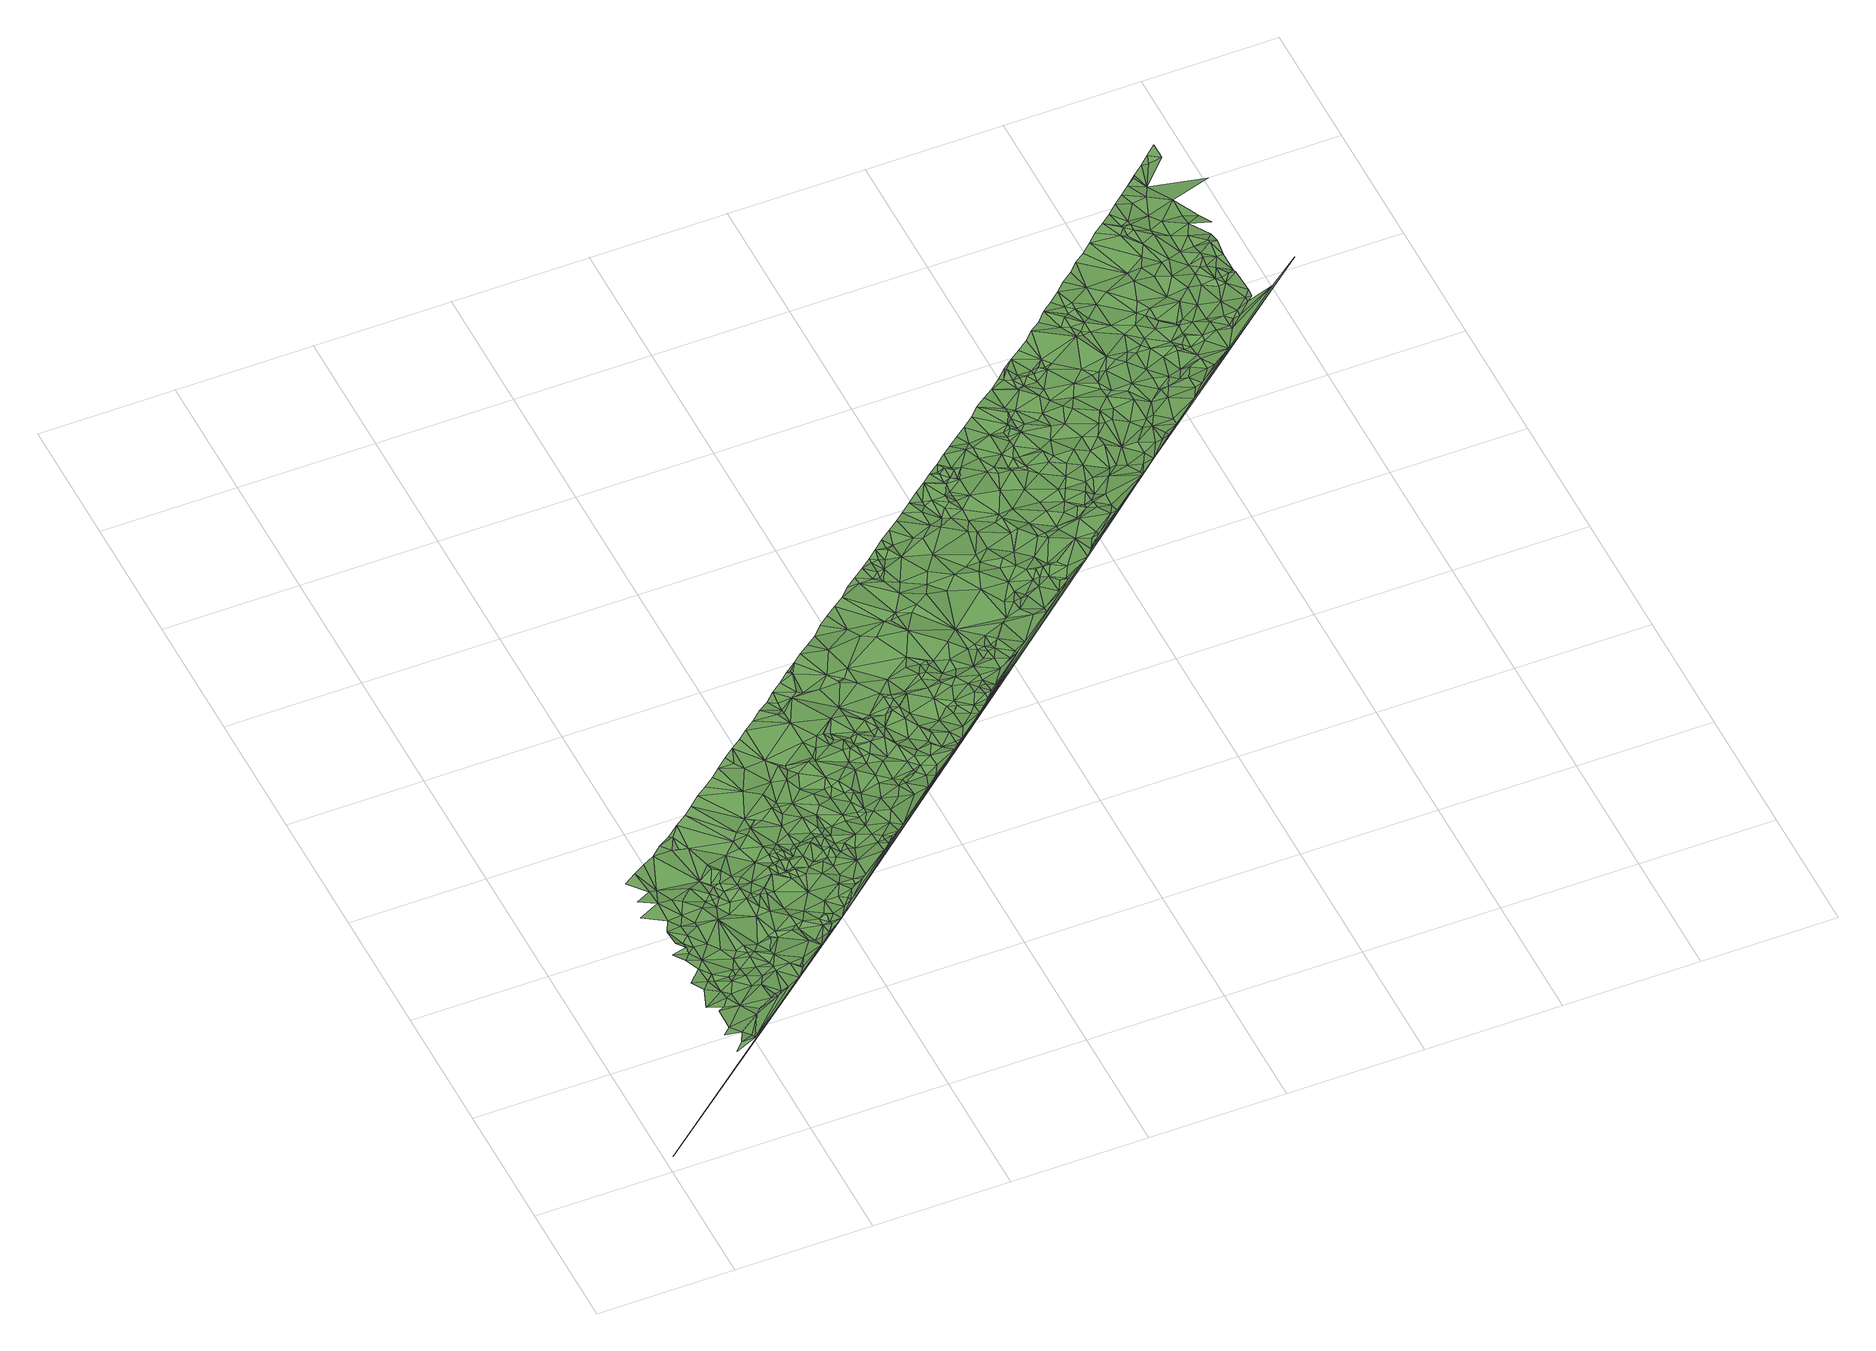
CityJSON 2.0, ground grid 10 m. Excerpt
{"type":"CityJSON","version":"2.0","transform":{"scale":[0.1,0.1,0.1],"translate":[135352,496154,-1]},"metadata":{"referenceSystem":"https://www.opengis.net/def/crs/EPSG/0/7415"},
"CityObjects":{
"plantcover1":{"type":"PlantCover","attributes":{"3df_class":"Forest","bgt_fysiekvoorkomen":"groenvoorziening","bgt_status":"bestaand","identificatienamespace":"NL.IMGeo","begroeidterreindeeloptalud":"false","plus_fysiekvoorkomen":"gras- en kruidachtigen","relatievehoogteligging":0,"aantal_punten":0},"geometry":[{"type":"MultiSurface","lod":"1","boundaries":[[[0,1,2]],[[3,4,5]],[[1,6,4]],[[0,6,1]],[[4,7,5]],[[8,9,5]],[[4,6,7]],[[6,0,7]],[[10,11,12]],[[13,14,11]],[[8,12,9]],[[5,7,8]],[[15,16,14]],[[13,11,10]],[[10,12,8]],[[17,18,19]],[[13,15,14]],[[15,20,16]],[[21,10,8]],[[10,21,13]],[[22,15,13]],[[7,23,8]],[[15,24,20]],[[22,24,15]],[[0,25,7]],[[26,27,28]],[[27,20,29]],[[30,26,28]],[[22,13,31]],[[31,13,21]],[[24,29,20]],[[28,27,29]],[[22,32,24]],[[33,21,8]],[[23,34,8]],[[35,36,30]],[[37,36,35]],[[31,32,22]],[[7,25,23]],[[38,30,28]],[[29,38,28]],[[35,30,38]],[[24,39,29]],[[31,21,33]],[[37,35,40]],[[24,32,39]],[[41,8,34]],[[41,33,8]],[[35,38,40]],[[25,0,42]],[[32,31,43]],[[44,45,46]],[[37,40,47]],[[48,17,19]],[[49,38,29]],[[23,25,34]],[[37,47,46]],[[32,43,39]],[[50,43,31]],[[33,50,31]],[[49,40,38]],[[29,39,51]],[[52,49,29]],[[39,43,53]],[[51,52,29]],[[42,0,18]],[[54,44,55]],[[34,56,41]],[[57,47,40]],[[43,50,53]],[[25,56,34]],[[46,47,58]],[[46,58,44]],[[40,49,57]],[[33,59,50]],[[33,41,59]],[[39,53,51]],[[56,60,41]],[[25,60,56]],[[55,61,62]],[[58,47,63]],[[47,57,63]],[[53,50,64]],[[44,65,55]],[[44,58,66]],[[50,59,64]],[[44,66,65]],[[42,60,25]],[[51,67,52]],[[55,65,61]],[[53,68,51]],[[60,69,41]],[[70,49,52]],[[41,69,59]],[[64,68,53]],[[57,49,70]],[[66,58,71]],[[72,67,51]],[[73,58,63]],[[63,57,70]],[[51,68,72]],[[74,61,65]],[[52,67,70]],[[69,60,42]],[[64,59,75]],[[73,71,58]],[[76,67,72]],[[59,69,75]],[[66,77,65]],[[64,78,68]],[[73,63,70]],[[66,71,77]],[[67,76,70]],[[79,72,68]],[[64,75,78]],[[72,79,76]],[[42,18,69]],[[78,79,68]],[[65,80,74]],[[81,71,73]],[[82,76,79]],[[76,82,70]],[[75,69,83]],[[77,71,81]],[[84,78,75]],[[79,78,84]],[[83,69,18]],[[73,70,85]],[[65,77,86]],[[84,75,83]],[[80,65,86]],[[82,79,87]],[[87,79,84]],[[81,73,85]],[[88,83,18]],[[89,85,70]],[[90,77,81]],[[91,81,85]],[[92,83,88]],[[90,81,91]],[[93,70,82]],[[94,82,87]],[[95,84,83]],[[95,83,92]],[[86,77,90]],[[89,70,93]],[[87,84,96]],[[97,91,85]],[[95,92,88]],[[97,90,91]],[[98,82,94]],[[99,85,89]],[[99,97,85]],[[94,87,96]],[[88,18,17]],[[98,93,82]],[[80,86,100]],[[90,97,101]],[[90,101,86]],[[80,100,102]],[[98,94,96]],[[103,84,95]],[[101,104,86]],[[101,97,105]],[[99,105,97]],[[106,99,89]],[[96,84,103]],[[95,88,17]],[[107,98,96]],[[93,106,89]],[[104,101,108]],[[93,98,107]],[[101,105,108]],[[104,109,86]],[[86,110,100]],[[100,111,102]],[[112,105,99]],[[107,96,113]],[[114,86,109]],[[108,115,104]],[[110,86,114]],[[102,111,116]],[[99,106,112]],[[108,105,117]],[[118,93,107]],[[100,119,111]],[[100,110,119]],[[115,109,104]],[[120,106,93]],[[17,103,95]],[[113,96,103]],[[112,117,105]],[[120,93,118]],[[119,110,111]],[[114,109,115]],[[120,121,106]],[[122,107,113]],[[123,115,108]],[[117,123,108]],[[124,112,106]],[[121,124,106]],[[118,107,125]],[[126,113,103]],[[111,127,116]],[[122,125,107]],[[120,128,121]],[[110,127,111]],[[120,118,128]],[[129,103,17]],[[129,126,103]],[[126,122,113]],[[128,124,121]],[[112,130,117]],[[131,123,117]],[[110,114,132]],[[112,124,130]],[[114,115,132]],[[133,129,17]],[[123,132,115]],[[117,130,131]],[[134,128,118]],[[135,122,126]],[[128,136,124]],[[137,118,125]],[[118,137,134]],[[122,135,125]],[[124,136,130]],[[138,133,17]],[[126,129,139]],[[128,134,136]],[[139,129,133]],[[139,135,126]],[[110,140,127]],[[131,141,123]],[[135,142,125]],[[143,134,137]],[[125,142,137]],[[134,143,136]],[[110,132,140]],[[138,139,133]],[[131,130,141]],[[123,141,132]],[[48,138,17]],[[135,139,144]],[[135,144,142]],[[136,145,130]],[[146,139,138]],[[136,143,145]],[[147,127,140]],[[144,139,148]],[[149,143,137]],[[148,139,146]],[[150,141,130]],[[145,150,130]],[[142,149,137]],[[151,142,144]],[[152,132,141]],[[48,146,138]],[[153,144,148]],[[140,132,152]],[[144,153,151]],[[48,148,146]],[[154,145,143]],[[155,153,148]],[[156,142,151]],[[155,151,153]],[[157,147,140]],[[158,147,157]],[[48,155,148]],[[154,143,149]],[[145,159,150]],[[142,156,149]],[[141,150,160]],[[141,161,152]],[[155,156,151]],[[154,159,145]],[[140,152,162]],[[163,150,159]],[[160,150,163]],[[160,164,141]],[[154,165,159]],[[164,161,141]],[[166,163,159]],[[162,157,140]],[[167,155,48]],[[161,162,152]],[[165,166,159]],[[168,154,149]],[[167,156,155]],[[169,160,163]],[[154,168,165]],[[169,163,166]],[[160,169,164]],[[170,166,165]],[[171,158,157]],[[170,165,168]],[[172,168,149]],[[158,171,173]],[[174,164,169]],[[175,161,164]],[[170,176,166]],[[177,157,162]],[[178,167,48]],[[169,166,179]],[[175,164,174]],[[167,180,156]],[[176,179,166]],[[156,181,149]],[[172,170,168]],[[177,162,161]],[[174,169,182]],[[179,182,169]],[[171,157,177]],[[174,183,175]],[[184,172,149]],[[175,185,161]],[[182,183,174]],[[170,186,176]],[[156,180,181]],[[185,177,161]],[[186,170,172]],[[167,187,180]],[[167,178,187]],[[182,179,188]],[[183,185,175]],[[189,179,176]],[[184,149,181]],[[182,188,183]],[[171,177,190]],[[176,186,189]],[[186,172,184]],[[188,179,189]],[[185,183,191]],[[188,191,183]],[[187,192,180]],[[178,192,187]],[[181,180,192]],[[173,171,193]],[[173,193,194]],[[190,177,195]],[[171,190,195]],[[188,196,191]],[[197,177,185]],[[198,185,191]],[[188,189,196]],[[199,189,186]],[[200,186,184]],[[191,196,198]],[[197,195,177]],[[184,181,201]],[[200,199,186]],[[185,198,202]],[[178,203,192]],[[192,204,181]],[[193,205,194]],[[206,171,195]],[[185,202,197]],[[196,189,207]],[[208,200,184]],[[181,209,201]],[[207,189,199]],[[198,196,210]],[[184,201,208]],[[181,204,209]],[[198,210,202]],[[203,204,192]],[[200,211,199]],[[196,207,210]],[[193,171,212]],[[195,197,206]],[[206,212,171]],[[204,203,209]],[[211,200,208]],[[207,199,213]],[[211,213,199]],[[193,214,205]],[[215,178,48]],[[202,210,216]],[[201,209,217]],[[208,218,211]],[[219,210,207]],[[201,217,208]],[[203,220,209]],[[221,197,202]],[[197,222,206]],[[213,223,207]],[[211,224,213]],[[223,219,207]],[[219,216,210]],[[225,203,178]],[[211,218,224]],[[208,217,218]],[[223,213,224]],[[220,217,209]],[[226,206,222]],[[221,202,216]],[[197,221,222]],[[227,214,193]],[[228,212,206]],[[206,226,228]],[[219,223,229]],[[229,223,224]],[[218,230,224]],[[231,214,232]],[[212,233,193]],[[218,217,230]],[[234,216,219]],[[234,219,229]],[[232,214,227]],[[235,226,222]],[[229,224,236]],[[236,224,230]],[[228,226,235]],[[237,216,234]],[[221,216,237]],[[233,227,193]],[[228,233,212]],[[222,221,235]],[[238,234,229]],[[217,239,230]],[[225,220,203]],[[238,229,236]],[[230,240,236]],[[241,237,234]],[[230,239,240]],[[231,232,242]],[[238,241,234]],[[217,243,239]],[[221,237,244]],[[242,232,227]],[[225,217,220]],[[235,221,244]],[[240,239,243]],[[235,245,228]],[[244,237,241]],[[245,233,228]],[[241,238,246]],[[247,238,236]],[[236,240,247]],[[215,225,178]],[[244,241,246]],[[217,248,243]],[[249,227,233]],[[240,243,247]],[[246,238,247]],[[227,249,242]],[[235,244,250]],[[245,235,251]],[[225,248,217]],[[235,250,252]],[[235,252,251]],[[253,244,246]],[[254,233,245]],[[255,242,249]],[[254,249,233]],[[246,247,256]],[[257,247,243]],[[244,253,250]],[[246,256,253]],[[243,248,257]],[[254,245,258]],[[251,259,245]],[[260,249,254]],[[249,261,255]],[[256,247,262]],[[250,263,252]],[[264,248,225]],[[259,258,245]],[[250,253,263]],[[262,247,257]],[[252,265,251]],[[260,254,258]],[[256,266,253]],[[267,248,264]],[[257,248,268]],[[268,248,267]],[[266,256,262]],[[263,265,252]],[[215,264,225]],[[269,267,264]],[[251,270,259]],[[266,271,253]],[[272,263,253]],[[269,268,267]],[[258,273,260]],[[265,270,251]],[[253,271,272]],[[259,273,258]],[[260,274,249]],[[275,262,257]],[[215,269,264]],[[266,262,276]],[[275,257,268]],[[277,265,263]],[[215,268,269]],[[266,276,271]],[[278,263,272]],[[261,249,279]],[[263,278,277]],[[276,262,280]],[[281,272,271]],[[271,276,281]],[[259,270,273]],[[215,275,268]],[[270,265,277]],[[282,260,273]],[[280,262,275]],[[276,280,281]],[[281,283,272]],[[272,283,278]],[[278,284,277]],[[270,277,284]],[[282,274,260]],[[279,285,261]],[[275,215,286]],[[287,273,270]],[[284,278,288]],[[288,278,283]],[[274,279,249]],[[283,281,289]],[[287,282,273]],[[280,275,290]],[[283,289,288]],[[291,281,280]],[[290,275,286]],[[292,270,284]],[[292,287,270]],[[291,289,281]],[[293,285,294]],[[287,295,282]],[[288,296,284]],[[280,290,291]],[[297,215,48]],[[295,274,282]],[[279,294,285]],[[296,288,289]],[[284,296,292]],[[298,295,287]],[[299,287,292]],[[300,286,215]],[[301,293,294]],[[295,302,274]],[[303,290,286]],[[304,289,291]],[[293,301,305]],[[302,279,274]],[[291,290,306]],[[307,294,279]],[[299,308,287]],[[308,298,287]],[[309,296,289]],[[307,301,294]],[[299,292,296]],[[298,302,295]],[[309,289,304]],[[305,301,310]],[[306,290,303]],[[305,310,311]],[[312,307,279]],[[313,302,298]],[[314,291,306]],[[314,304,291]],[[315,299,296]],[[312,301,307]],[[315,296,309]],[[302,316,279]],[[308,299,317]],[[310,301,312]],[[313,298,318]],[[303,286,300]],[[308,319,298]],[[311,310,312]],[[317,299,320]],[[320,299,315]],[[309,304,321]],[[298,319,318]],[[316,302,313]],[[322,313,318]],[[314,306,303]],[[308,317,319]],[[279,316,312]],[[314,321,304]],[[319,322,318]],[[309,323,315]],[[316,313,322]],[[317,320,324]],[[317,325,319]],[[320,315,326]],[[309,321,323]],[[327,314,303]],[[311,312,328]],[[317,324,325]],[[322,319,329]],[[324,320,326]],[[330,321,314]],[[331,311,328]],[[330,314,327]],[[326,315,323]],[[319,325,329]],[[300,327,303]],[[332,322,329]],[[322,332,316]],[[324,333,325]],[[328,312,334]],[[324,326,333]],[[329,325,335]],[[300,215,336]],[[337,326,323]],[[321,330,338]],[[330,327,339]],[[312,316,340]],[[325,333,335]],[[332,329,335]],[[331,328,341]],[[342,323,321]],[[326,337,333]],[[327,300,343]],[[334,312,344]],[[345,316,332]],[[341,328,334]],[[341,346,331]],[[330,339,338]],[[327,343,339]],[[338,342,321]],[[342,337,323]],[[344,312,340]],[[333,347,335]],[[340,316,345]],[[335,348,332]],[[333,337,349]],[[350,346,341]],[[335,347,348]],[[351,343,300]],[[345,332,352]],[[333,349,347]],[[353,338,339]],[[348,352,332]],[[354,346,350]],[[353,339,343]],[[342,355,337]],[[354,350,341]],[[338,353,342]],[[349,337,355]],[[345,356,340]],[[341,334,357]],[[352,356,345]],[[347,358,348]],[[357,334,344]],[[347,349,358]],[[342,353,359]],[[348,358,352]],[[359,355,342]],[[353,343,360]],[[343,351,360]],[[349,355,361]],[[354,341,357]],[[340,356,362]],[[363,344,340]],[[356,352,364]],[[352,358,364]],[[349,365,358]],[[349,361,365]],[[351,300,336]],[[366,359,353]],[[359,367,355]],[[356,364,362]],[[358,365,364]],[[366,353,360]],[[355,368,361]],[[357,344,363]],[[366,367,359]],[[357,369,354]],[[367,368,355]],[[361,368,365]],[[370,362,364]],[[336,215,297]],[[365,370,364]],[[363,340,371]],[[340,362,372]],[[360,351,336]],[[373,357,363]],[[367,366,374]],[[368,367,375]],[[360,336,366]],[[376,365,368]],[[377,357,373]],[[378,370,365]],[[371,340,372]],[[370,379,362]],[[377,373,363]],[[374,375,367]],[[380,369,357]],[[365,376,378]],[[374,366,381]],[[377,363,371]],[[379,382,362]],[[383,357,377]],[[366,336,381]],[[384,369,380]],[[375,385,368]],[[378,379,370]],[[382,372,362]],[[385,376,368]],[[375,374,381]],[[380,357,383]],[[383,377,371]],[[378,386,379]],[[386,378,376]],[[375,381,387]],[[385,375,387]],[[379,388,382]],[[388,379,386]],[[389,376,385]],[[390,384,380]],[[381,336,391]],[[389,386,376]],[[385,387,392]],[[393,372,382]],[[388,393,382]],[[381,394,387]],[[391,395,381]],[[396,383,371]],[[371,372,396]],[[394,381,395]],[[387,394,392]],[[385,392,397]],[[386,398,388]],[[397,389,385]],[[389,398,386]],[[393,396,372]],[[398,393,388]],[[399,395,391]],[[394,397,392]],[[394,395,399]],[[400,380,383]],[[401,390,380]],[[398,402,393]],[[402,396,393]],[[391,336,297]],[[394,399,403]],[[389,404,398]],[[404,389,397]],[[403,397,394]],[[405,390,401]],[[383,396,406]],[[399,391,297]],[[401,380,400]],[[407,402,398]],[[397,403,408]],[[396,402,409]],[[410,297,48]],[[405,401,411]],[[400,383,412]],[[413,397,408]],[[404,407,398]],[[397,413,404]],[[403,399,297]],[[407,414,402]],[[406,412,383]],[[408,403,415]],[[409,416,396]],[[414,409,402]],[[417,413,408]],[[401,418,411]],[[416,406,396]],[[404,413,419]],[[408,415,417]],[[415,403,297]],[[419,413,417]],[[404,420,407]],[[407,421,414]],[[404,419,422]],[[423,409,414]],[[424,419,417]],[[401,400,425]],[[424,417,415]],[[426,416,409]],[[422,420,404]],[[407,420,421]],[[297,424,415]],[[401,425,418]],[[423,414,421]],[[426,406,416]],[[409,423,426]],[[425,400,412]],[[427,424,297]],[[424,428,419]],[[429,426,423]],[[423,421,430]],[[431,422,419]],[[426,432,406]],[[425,433,418]],[[421,420,434]],[[430,429,423]],[[420,422,434]],[[435,412,406]],[[431,419,428]],[[426,429,432]],[[436,424,427]],[[421,434,430]],[[437,406,432]],[[428,424,438]],[[436,438,424]],[[435,425,412]],[[431,434,422]],[[432,429,437]],[[437,429,430]],[[435,406,437]],[[439,430,434]],[[431,428,440]],[[438,440,428]],[[433,425,441]],[[438,436,442]],[[443,437,430]],[[444,433,445]],[[425,435,446]],[[434,431,447]],[[438,442,440]],[[430,439,443]],[[446,441,425]],[[448,431,440]],[[433,441,445]],[[435,449,446]],[[440,442,450]],[[439,434,451]],[[452,427,297]],[[447,431,448]],[[448,440,450]],[[441,446,449]],[[435,437,453]],[[451,434,447]],[[444,445,454]],[[450,442,455]],[[443,453,437]],[[443,439,451]],[[455,448,450]],[[435,456,449]],[[427,452,436]],[[449,456,441]],[[445,457,454]],[[458,445,441]],[[452,442,436]],[[459,447,448]],[[448,455,459]],[[460,443,451]],[[451,447,459]],[[453,443,460]],[[457,461,454]],[[435,453,462]],[[463,441,456]],[[435,462,456]],[[445,464,457]],[[458,464,445]],[[442,452,455]],[[441,463,458]],[[451,465,460]],[[465,451,466]],[[457,467,461]],[[466,451,468]],[[451,459,468]],[[457,464,469]],[[467,457,469]],[[460,462,453]],[[456,462,463]],[[461,467,470]],[[455,452,459]],[[471,464,458]],[[461,470,472]],[[464,473,469]],[[465,474,460]],[[469,473,467]],[[475,458,463]],[[460,474,462]],[[466,476,465]],[[468,476,466]],[[464,471,473]],[[467,473,470]],[[477,474,465]],[[462,475,463]],[[468,459,478]],[[476,477,465]],[[479,472,470]],[[473,479,470]],[[476,468,480]],[[458,481,471]],[[474,482,462]],[[476,480,477]],[[480,468,478]],[[477,482,474]],[[475,481,458]],[[472,479,483]],[[478,459,452]],[[479,473,484]],[[485,477,480]],[[473,471,486]],[[485,482,477]],[[484,483,479]],[[487,480,478]],[[462,488,475]],[[480,489,485]],[[473,486,484]],[[485,489,482]],[[487,478,452]],[[489,480,487]],[[484,490,483]],[[481,491,471]],[[462,482,492]],[[475,488,481]],[[452,297,493]],[[491,486,471]],[[494,483,490]],[[484,486,490]],[[495,483,494]],[[496,487,452]],[[489,492,482]],[[489,487,496]],[[497,494,490]],[[497,490,486]],[[494,497,495]],[[488,462,498]],[[492,499,462]],[[492,489,496]],[[488,500,481]],[[481,500,491]],[[495,497,501]],[[48,502,410]],[[462,499,498]],[[491,503,486]],[[504,497,486]],[[497,504,501]],[[503,491,500]],[[488,498,500]],[[505,496,452]],[[486,503,506]],[[506,504,486]],[[496,507,492]],[[504,508,501]],[[492,507,499]],[[498,499,509]],[[500,510,503]],[[500,498,511]],[[507,512,499]],[[509,499,513]],[[512,513,499]],[[511,510,500]],[[505,507,496]],[[514,508,504]],[[506,514,504]],[[515,506,503]],[[503,510,516]],[[517,498,509]],[[493,297,410]],[[518,508,514]],[[505,452,493]],[[512,519,513]],[[498,517,511]],[[520,509,513]],[[512,507,521]],[[510,511,522]],[[514,506,515]],[[512,523,519]],[[519,520,513]],[[509,520,517]],[[510,522,516]],[[512,521,523]],[[521,507,505]],[[514,524,518]],[[503,516,525]],[[515,503,525]],[[518,524,526]],[[511,527,522]],[[519,528,520]],[[523,528,519]],[[511,517,527]],[[529,514,515]],[[514,529,524]],[[516,522,530]],[[524,531,526]],[[521,532,523]],[[523,532,528]],[[520,533,517]],[[520,528,533]],[[522,527,534]],[[505,493,521]],[[524,529,531]],[[531,535,526]],[[536,526,535]],[[537,527,517]],[[538,529,515]],[[530,522,534]],[[515,525,538]],[[516,530,539]],[[532,533,528]],[[525,516,539]],[[529,540,531]],[[535,531,540]],[[541,532,521]],[[527,537,534]],[[542,537,517]],[[533,542,517]],[[529,538,543]],[[493,541,521]],[[543,540,529]],[[536,535,544]],[[544,535,540]],[[525,545,538]],[[533,532,546]],[[534,547,530]],[[525,539,545]],[[540,543,548]],[[534,537,547]],[[538,549,543]],[[550,542,533]],[[541,551,532]],[[551,546,532]],[[533,546,550]],[[552,544,540]],[[549,538,545]],[[548,552,540]],[[549,548,543]],[[530,553,539]],[[542,554,537]],[[550,555,542]],[[556,541,493]],[[555,550,546]],[[530,547,553]],[[537,554,547]],[[541,557,551]],[[546,551,555]],[[539,558,545]],[[559,552,548]],[[549,559,548]],[[544,552,560]],[[555,554,542]],[[557,541,556]],[[561,552,559]],[[555,551,562]],[[552,561,563]],[[557,564,551]],[[539,553,558]],[[544,565,566]],[[545,567,549]],[[544,560,565]],[[552,563,560]],[[568,559,549]],[[556,564,557]],[[569,554,555]],[[555,562,569]],[[568,561,559]],[[558,567,545]],[[551,570,562]],[[570,551,564]],[[563,561,568]],[[553,547,571]],[[572,566,565]],[[554,573,547]],[[574,566,572]],[[549,567,568]],[[569,562,575]],[[576,565,560]],[[556,493,410]],[[563,577,560]],[[558,553,578]],[[576,572,565]],[[579,566,574]],[[575,562,570]],[[573,571,547]],[[577,563,568]],[[553,571,578]],[[558,578,567]],[[560,577,576]],[[580,574,572]],[[569,581,554]],[[576,580,572]],[[574,580,579]],[[556,410,564]],[[582,576,577]],[[583,580,576]],[[554,581,573]],[[576,582,583]],[[578,571,584]],[[564,410,570]],[[585,579,580]],[[578,586,567]],[[569,575,587]],[[585,580,583]],[[588,568,567]],[[584,571,573]],[[577,589,582]],[[585,590,579]],[[583,582,589]],[[587,575,570]],[[584,586,578]],[[585,583,589]],[[577,568,591]],[[581,569,587]],[[567,586,588]],[[581,592,573]],[[573,592,584]],[[589,577,591]],[[591,568,588]],[[570,410,587]],[[585,593,590]],[[589,593,585]],[[581,594,592]],[[584,592,595]],[[596,586,584]],[[581,587,594]],[[590,593,597]],[[592,594,595]],[[586,598,588]],[[591,599,589]],[[587,410,600]],[[596,584,595]],[[599,593,589]],[[601,591,588]],[[602,586,596]],[[602,598,586]],[[587,600,603]],[[604,591,601]],[[605,597,593]],[[599,591,604]],[[601,588,606]],[[594,587,607]],[[594,607,595]],[[605,608,597]],[[593,599,609]],[[588,598,606]],[[596,595,610]],[[593,609,605]],[[603,600,611]],[[604,601,606]],[[612,587,603]],[[613,599,604]],[[607,587,612]],[[614,610,595]],[[595,607,614]],[[599,613,609]],[[600,410,615]],[[605,616,608]],[[606,617,604]],[[602,596,618]],[[612,603,611]],[[613,604,617]],[[602,619,598]],[[618,596,610]],[[609,620,605]],[[598,621,606]],[[606,622,617]],[[613,620,609]],[[620,616,605]],[[611,600,615]],[[610,614,623]],[[606,621,622]],[[602,618,619]],[[624,613,617]],[[622,624,617]],[[621,598,625]],[[614,607,626]],[[619,625,598]],[[618,610,623]],[[612,611,627]],[[607,612,627]],[[624,622,628]],[[622,621,628]],[[623,614,626]],[[616,620,629]],[[613,624,630]],[[628,621,625]],[[624,628,631]],[[626,607,632]],[[613,633,620]],[[634,618,623]],[[635,619,618]],[[627,632,607]],[[631,630,624]],[[613,630,633]],[[634,623,626]],[[611,615,627]],[[636,628,625]],[[637,618,634]],[[633,638,620]],[[625,619,639]],[[637,635,618]],[[640,634,626]],[[626,632,640]],[[628,641,631]],[[638,642,620]],[[629,620,643]],[[619,635,639]],[[634,640,644]],[[631,645,630]],[[643,620,642]],[[637,634,644]],[[636,625,639]],[[636,641,628]],[[629,643,646]],[[633,630,647]],[[640,632,648]],[[632,627,648]],[[638,649,642]],[[633,647,638]],[[645,631,641]],[[644,640,650]],[[651,637,644]],[[652,635,637]],[[648,627,615]],[[652,639,635]],[[642,649,643]],[[630,645,647]],[[638,647,649]],[[650,640,648]],[[651,644,650]],[[653,636,639]],[[654,641,636]],[[652,637,651]],[[615,410,502]],[[643,649,655]],[[656,646,643]],[[641,654,645]],[[649,647,655]],[[654,636,653]],[[657,646,658]],[[643,655,659]],[[660,652,651]],[[658,646,656]],[[661,655,647]],[[656,643,659]],[[639,652,662]],[[645,663,647]],[[662,653,639]],[[654,663,645]],[[655,661,659]],[[651,650,664]],[[665,654,653]],[[660,651,664]],[[652,660,662]],[[666,656,659]],[[659,661,666]],[[658,667,657]],[[658,656,666]],[[661,647,668]],[[648,615,669]],[[665,663,654]],[[663,668,647]],[[665,653,662]],[[650,648,669]],[[666,661,670]],[[668,670,661]],[[671,662,660]],[[672,658,666]],[[667,658,672]],[[664,671,660]],[[664,650,669]],[[673,666,670]],[[662,674,665]],[[675,663,665]],[[663,676,668]],[[668,673,670]],[[662,671,674]],[[677,667,678]],[[667,679,678]],[[667,672,679]],[[673,680,666]],[[671,664,681]],[[675,676,663]],[[680,672,666]],[[665,674,675]],[[673,668,676]],[[615,502,669]],[[682,681,664]],[[678,683,677]],[[679,684,678]],[[685,682,664]],[[664,669,685]],[[671,686,674]],[[687,679,672]],[[678,684,688]],[[686,671,681]],[[679,687,684]],[[683,678,688]],[[676,689,673]],[[687,672,680]],[[675,674,690]],[[691,680,673]],[[687,692,684]],[[684,693,688]],[[674,686,690]],[[692,693,684]],[[691,673,689]],[[675,694,676]],[[695,687,680]],[[681,682,696]],[[687,697,692]],[[688,698,683]],[[686,681,696]],[[685,699,682]],[[669,699,685]],[[692,697,693]],[[691,695,680]],[[688,693,698]],[[676,700,689]],[[675,690,694]],[[687,701,697]],[[695,701,687]],[[690,686,696]],[[676,694,700]],[[693,697,702]],[[669,502,699]],[[703,682,699]],[[693,702,698]],[[704,691,689]],[[696,682,703]],[[697,701,705]],[[697,705,702]],[[689,700,704]],[[690,696,706]],[[695,691,707]],[[690,706,694]],[[695,708,701]],[[699,502,703]],[[705,709,702]],[[705,701,708]],[[700,694,710]],[[702,711,698]],[[691,704,707]],[[696,703,712]],[[700,710,704]],[[708,709,705]],[[698,711,713]],[[706,696,714]],[[694,706,710]],[[708,695,707]],[[702,709,711]],[[715,703,502]],[[716,709,708]],[[706,714,710]],[[712,703,715]],[[717,696,712]],[[716,711,709]],[[718,714,696]],[[719,713,711]],[[708,720,716]],[[704,710,721]],[[711,716,720]],[[710,714,722]],[[723,715,502]],[[718,696,717]],[[724,707,704]],[[725,712,715]],[[726,708,707]],[[723,502,727]],[[714,718,722]],[[722,721,710]],[[726,720,708]],[[721,724,704]],[[717,712,725]],[[711,728,719]],[[725,715,723]],[[724,729,707]],[[730,726,707]],[[730,707,729]],[[717,731,718]],[[711,720,732]],[[733,722,718]],[[734,725,723]],[[734,723,727]],[[731,717,725]],[[722,733,721]],[[721,735,724]],[[729,724,735]],[[731,733,718]],[[711,732,728]],[[731,725,736]],[[726,732,720]],[[737,735,721]],[[730,738,726]],[[730,729,738]],[[725,734,739]],[[734,727,739]],[[502,740,727]],[[733,737,721]],[[735,741,729]],[[725,742,736]],[[738,729,741]],[[731,736,743]],[[742,725,739]],[[733,731,743]],[[744,728,745]],[[726,738,746]],[[747,735,737]],[[735,747,741]],[[743,737,733]],[[728,732,745]],[[732,726,746]],[[746,738,741]],[[743,747,737]],[[736,742,748]],[[744,745,749]],[[743,736,748]],[[727,740,739]],[[745,732,750]],[[747,751,741]],[[746,741,752]],[[749,745,753]],[[754,747,743]],[[740,742,739]],[[755,732,746]],[[745,750,753]],[[750,732,756]],[[752,741,751]],[[756,732,755]],[[757,743,748]],[[754,743,757]],[[758,755,746]],[[753,759,749]],[[748,742,740]],[[756,755,758]],[[750,760,753]],[[750,756,760]],[[754,761,747]],[[762,763,749]],[[764,751,747]],[[746,752,765]],[[759,762,749]],[[761,764,747]],[[766,757,748]],[[760,756,758]],[[760,759,753]],[[765,752,751]],[[766,754,757]],[[767,758,746]],[[763,762,768]],[[759,760,769]],[[769,762,759]],[[770,761,754]],[[771,766,748]],[[770,754,766]],[[746,765,767]],[[772,751,764]],[[773,760,758]],[[765,751,772]],[[774,769,760]],[[771,748,740]],[[762,769,775]],[[775,768,762]],[[761,770,764]],[[773,774,760]],[[776,770,766]],[[773,758,767]],[[777,765,772]],[[778,772,764]],[[776,766,779]],[[780,775,769]],[[766,771,779]],[[780,769,774]],[[781,764,770]],[[767,765,777]],[[782,768,775]],[[740,783,771]],[[774,773,780]],[[777,772,778]],[[781,778,764]],[[770,776,784]],[[785,768,782]],[[779,771,783]],[[781,770,784]],[[775,780,782]],[[777,786,767]],[[787,773,767]],[[788,776,779]],[[786,777,778]],[[784,776,788]],[[787,767,786]],[[785,782,789]],[[780,773,790]],[[779,783,791]],[[781,792,778]],[[781,784,793]],[[787,790,773]],[[786,778,794]],[[788,779,791]],[[795,782,780]],[[740,796,783]],[[787,786,797]],[[784,788,798]],[[792,781,793]],[[794,778,792]],[[789,782,799]],[[780,790,795]],[[797,786,794]],[[793,784,800]],[[783,801,791]],[[798,788,791]],[[800,784,798]],[[802,787,797]],[[802,790,787]],[[792,793,803]],[[804,740,502]],[[794,792,805]],[[803,793,800]],[[805,792,803]],[[801,798,791]],[[795,790,806]],[[802,797,807]],[[782,795,808]],[[801,783,796]],[[797,794,809]],[[805,803,810]],[[803,800,810]],[[811,794,805]],[[799,782,808]],[[812,790,802]],[[807,813,802]],[[807,797,809]],[[812,806,790]],[[811,805,810]],[[814,794,811]],[[813,812,802]],[[815,795,806]],[[809,794,814]],[[807,816,813]],[[800,817,810]],[[796,800,798]],[[798,801,796]],[[816,807,809]],[[818,799,808]],[[819,811,810]],[[795,815,808]],[[819,814,811]],[[810,817,819]],[[800,796,817]],[[820,806,812]],[[812,813,821]],[[809,822,816]],[[809,814,823]],[[821,813,816]],[[823,814,819]],[[818,808,824]],[[815,806,820]],[[822,809,823]],[[821,816,822]],[[817,825,819]],[[812,821,820]],[[817,796,825]],[[808,815,826]],[[827,823,819]],[[828,815,820]],[[819,825,827]],[[740,829,796]],[[822,823,830]],[[808,831,824]],[[826,815,828]],[[821,822,830]],[[827,832,823]],[[796,833,825]],[[808,826,831]],[[824,834,835]],[[830,823,832]],[[821,836,820]],[[827,825,837]],[[834,824,831]],[[820,838,828]],[[833,837,825]],[[827,839,832]],[[821,830,836]],[[840,826,828]],[[820,836,838]],[[827,837,839]],[[834,841,835]],[[831,826,840]],[[842,837,833]],[[840,828,838]],[[830,832,843]],[[842,839,837]],[[839,843,832]],[[834,831,844]],[[834,845,841]],[[830,846,836]],[[844,831,840]],[[842,833,847]],[[844,848,834]],[[834,848,845]],[[841,845,849]],[[842,850,839]],[[840,838,851]],[[838,836,852]],[[849,853,841]],[[846,830,843]],[[833,796,829]],[[851,844,840]],[[839,850,843]],[[844,854,848]],[[845,848,854]],[[850,842,847]],[[836,846,852]],[[845,855,849]],[[856,851,838]],[[854,855,845]],[[849,857,853]],[[838,852,856]],[[844,851,858]],[[855,857,849]],[[844,858,854]],[[857,859,853]],[[860,846,843]],[[854,861,855]],[[850,847,862]],[[850,863,843]],[[852,846,864]],[[858,861,854]],[[847,833,829]],[[851,856,865]],[[804,829,740]],[[858,851,865]],[[852,866,856]],[[860,864,846]],[[855,867,857]],[[868,860,843]],[[852,864,866]],[[863,850,862]],[[863,868,843]],[[867,855,861]],[[869,859,857]],[[861,858,870]],[[871,856,866]],[[858,865,870]],[[868,864,860]],[[865,856,872]],[[866,864,873]],[[867,869,857]],[[874,864,868]],[[871,872,856]],[[866,873,871]],[[863,862,875]],[[859,869,876]],[[862,847,829]],[[877,861,870]],[[878,873,864]],[[874,878,864]],[[867,861,877]],[[868,863,879]],[[872,880,865]],[[881,874,868]],[[870,865,882]],[[879,863,875]],[[881,878,874]],[[880,882,865]],[[873,883,871]],[[868,879,884]],[[873,878,883]],[[884,881,868]],[[871,883,872]],[[885,876,869]],[[885,869,867]],[[886,878,881]],[[887,877,870]],[[872,888,880]],[[887,870,882]],[[889,876,885]],[[886,883,878]],[[884,886,881]],[[872,883,888]],[[882,880,890]],[[891,867,877]],[[880,888,890]],[[867,891,885]],[[886,892,883]],[[877,887,893]],[[888,883,892]],[[885,894,889]],[[890,895,882]],[[895,887,882]],[[891,877,893]],[[896,890,888]],[[896,888,892]],[[889,894,897]],[[889,897,898]],[[894,885,891]],[[896,895,890]],[[897,894,898]],[[899,893,887]],[[899,891,893]],[[894,900,898]],[[887,901,899]],[[900,894,902]],[[894,891,903]],[[904,902,894]],[[900,902,905]],[[902,904,905]],[[904,906,905]]]}]}
},
"vertices":[
[97,82,13],[87,82,13],[82,78,10],[82,98,7],[92,92,11],[87,102,8],[97,88,10],[107,102,12],[102,118,8],[87,118,9],[97,128,8],[82,128,5],[92,122,7],[97,138,5],[87,142,7],[92,148,7],[82,152,6],[172,142,14],[147,122,12],[2,3,13],[92,162,6],[102,132,6],[97,148,5],[112,108,10],[97,152,8],[127,112,12],[82,182,5],[87,172,7],[92,178,6],[97,168,7],[92,182,8],[107,142,7],[107,148,5],[117,132,7],[122,112,12],[92,188,6],[87,188,8],[87,202,6],[97,182,6],[112,152,6],[97,192,8],[122,128,10],[137,118,11],[112,148,5],[92,228,7],[77,222,5],[92,212,5],[97,202,7],[195,161,12],[107,182,5],[117,142,8],[117,162,5],[112,172,7],[117,152,5],[82,238,3],[92,242,5],[127,118,9],[107,198,7],[102,212,6],[127,138,7],[132,118,9],[90,261,5],[81,255,5],[107,202,6],[127,148,6],[97,242,4],[102,228,6],[122,168,5],[127,158,7],[137,138,8],[122,198,7],[107,222,8],[127,162,7],[117,212,7],[99,266,5],[137,142,8],[127,168,8],[117,232,7],[137,148,6],[132,162,6],[108,271,5],[122,218,5],[137,168,5],[147,138,11],[142,152,8],[127,212,4],[127,238,4],[142,158,6],[152,128,14],[132,202,4],[127,222,7],[127,218,5],[152,132,12],[147,192,5],[147,168,7],[157,138,12],[152,168,5],[132,218,5],[147,172,5],[137,212,4],[122,272,4],[132,228,6],[116,278,5],[167,152,11],[132,232,4],[137,222,5],[147,208,7],[152,172,7],[137,228,7],[137,242,8],[132,268,5],[127,282,5],[147,218,8],[162,168,8],[137,248,6],[142,238,8],[125,284,4],[147,222,7],[157,192,6],[127,272,2],[152,198,7],[152,208,6],[167,172,7],[147,232,6],[152,212,6],[167,182,7],[167,168,7],[134,291,5],[157,208,7],[172,152,9],[157,222,5],[152,228,7],[152,252,5],[177,152,10],[162,208,6],[172,172,9],[162,212,7],[167,192,4],[182,152,12],[182,162,10],[162,262,5],[167,238,5],[177,182,7],[167,208,5],[182,168,10],[172,222,7],[187,158,13],[143,297,5],[187,162,11],[187,198,6],[172,228,8],[187,172,10],[162,252,7],[187,168,13],[182,212,8],[192,168,11],[192,182,10],[167,268,6],[150,303,5],[177,222,5],[177,232,6],[177,248,7],[172,262,7],[177,228,8],[177,238,8],[182,218,8],[182,222,5],[202,172,10],[187,212,7],[182,232,7],[187,218,9],[177,278,5],[192,212,8],[158,310,5],[182,238,8],[182,242,8],[187,222,7],[177,268,6],[207,172,14],[187,228,8],[202,182,10],[207,192,11],[187,232,6],[187,238,8],[202,208,8],[187,248,5],[197,218,7],[207,178,11],[192,232,6],[197,228,8],[182,272,7],[192,238,6],[212,182,13],[187,302,5],[166,316,5],[187,272,5],[197,238,7],[197,262,5],[197,242,6],[202,222,6],[207,218,8],[212,202,8],[197,252,6],[222,188,13],[217,188,10],[174,322,5],[197,278,7],[207,238,8],[212,212,7],[217,192,11],[202,242,6],[212,222,6],[197,292,7],[212,228,7],[181,328,5],[262,218,14],[212,248,5],[227,208,10],[217,218,8],[212,242,7],[227,192,11],[212,262,7],[202,272,5],[212,232,7],[217,228,8],[247,208,11],[202,278,6],[197,322,4],[202,282,6],[217,238,8],[222,222,7],[189,335,5],[192,328,5],[207,302,5],[217,242,7],[212,278,5],[222,232,6],[217,248,8],[222,238,8],[227,222,8],[227,228,8],[222,248,5],[197,341,5],[232,222,6],[222,262,5],[217,298,7],[227,248,5],[237,232,8],[247,218,9],[212,322,5],[227,268,7],[222,288,5],[227,278,8],[237,252,8],[217,312,7],[205,347,5],[237,248,6],[247,228,8],[222,308,5],[227,302,5],[222,312,5],[212,353,5],[247,238,7],[237,272,5],[252,212,12],[237,282,5],[247,248,5],[252,218,10],[252,222,10],[257,218,11],[242,292,5],[247,252,6],[247,262,7],[237,308,7],[242,328,4],[262,232,9],[252,248,8],[242,282,5],[247,272,6],[242,348,4],[257,248,7],[252,252,8],[242,312,5],[252,268,8],[247,282,8],[220,359,5],[267,222,14],[242,308,5],[252,272,8],[257,268,5],[267,242,10],[267,258,6],[257,292,8],[228,366,5],[237,358,5],[247,318,6],[262,288,7],[357,298,12],[257,318,5],[262,298,5],[297,248,13],[242,362,3],[252,328,6],[287,248,10],[272,272,5],[236,372,4],[277,252,9],[242,358,4],[262,308,7],[272,278,7],[242,368,4],[243,378,5],[252,368,5],[257,328,6],[282,262,8],[272,292,5],[267,338,7],[267,308,7],[262,322,4],[267,318,6],[272,298,6],[282,272,5],[262,328,4],[282,288,7],[272,308,7],[272,312,5],[277,298,7],[287,262,8],[257,372,5],[272,318,5],[287,268,6],[251,384,5],[277,322,5],[282,308,7],[262,372,2],[277,318,7],[327,272,14],[287,292,5],[297,272,7],[297,268,9],[277,348,4],[262,388,5],[297,282,6],[302,262,9],[272,368,5],[277,338,6],[259,391,5],[287,312,6],[287,318,5],[292,308,7],[262,392,4],[307,258,11],[287,328,6],[302,272,9],[267,397,5],[297,298,7],[287,332,4],[282,378,5],[292,318,7],[302,282,9],[312,268,9],[297,302,6],[292,332,5],[287,368,5],[292,328,7],[297,318,5],[312,278,9],[307,288,7],[307,302,5],[274,403,5],[302,328,5],[297,362,6],[307,348,5],[287,372,3],[317,288,9],[317,292,7],[312,318,7],[292,372,3],[307,328,8],[307,332,7],[292,398,6],[322,282,9],[307,342,7],[297,378,5],[282,409,5],[317,308,7],[312,328,9],[322,298,8],[312,338,7],[317,322,6],[290,415,4],[332,278,11],[322,302,7],[312,342,7],[332,292,10],[332,282,10],[317,358,5],[332,308,6],[322,338,8],[337,282,11],[317,402,5],[312,412,4],[322,342,6],[342,292,11],[337,328,6],[297,422,5],[337,372,5],[337,338,7],[342,308,9],[337,352,7],[482,402,11],[305,428,5],[327,398,4],[342,318,6],[337,348,6],[352,302,10],[332,362,6],[347,312,10],[313,434,5],[347,318,9],[347,338,8],[347,342,6],[352,332,8],[342,352,7],[357,308,10],[337,408,5],[342,362,5],[362,302,13],[362,318,11],[347,358,6],[352,348,5],[362,328,10],[347,362,6],[321,440,5],[357,338,9],[347,392,7],[367,308,12],[352,362,4],[367,312,13],[362,348,5],[367,322,10],[347,412,5],[372,312,14],[362,358,5],[328,447,5],[337,448,4],[342,408,4],[372,332,10],[372,328,9],[347,408,5],[372,322,11],[372,342,9],[402,338,13],[367,372,7],[336,453,5],[377,318,12],[357,408,5],[347,448,4],[357,428,5],[387,332,10],[377,362,5],[344,459,5],[377,382,5],[362,412,7],[352,442,5],[382,358,6],[382,348,7],[352,452,5],[387,342,10],[352,448,3],[352,462,4],[362,438,4],[352,465,5],[357,452,5],[382,362,7],[372,418,7],[387,352,8],[387,358,7],[397,338,10],[357,462,5],[392,352,9],[377,428,5],[392,368,6],[359,471,5],[362,462,3],[392,358,6],[372,458,5],[402,342,11],[387,418,4],[397,358,10],[367,468,5],[382,438,6],[407,372,8],[452,378,13],[367,472,3],[367,478,5],[412,348,10],[372,472,3],[407,408,6],[412,378,5],[397,428,6],[375,484,5],[559,467,12],[392,452,5],[387,472,4],[437,368,10],[392,468,5],[427,368,11],[383,490,5],[417,392,5],[407,432,5],[412,422,8],[422,378,9],[422,388,7],[402,478,4],[407,472,6],[417,438,7],[427,408,5],[390,496,4],[427,388,8],[427,398,5],[437,372,9],[417,432,6],[432,388,8],[402,492,4],[422,462,5],[398,503,4],[427,422,5],[432,392,6],[412,482,3],[427,442,5],[407,498,2],[442,392,9],[442,402,6],[432,428,7],[407,502,2],[406,509,5],[437,418,7],[417,478,5],[427,458,6],[412,498,5],[452,382,10],[442,412,7],[417,488,5],[414,515,5],[427,472,4],[447,402,7],[442,432,5],[422,492,5],[427,482,5],[447,408,9],[452,398,9],[422,498,5],[447,448,6],[452,422,5],[452,408,9],[462,388,12],[457,392,9],[442,462,5],[427,492,4],[427,508,5],[427,498,3],[457,408,9],[427,502,3],[462,392,9],[427,512,3],[421,521,5],[447,468,5],[437,492,5],[457,412,6],[467,402,9],[452,448,8],[427,518,5],[462,438,6],[427,522,3],[462,408,9],[432,512,5],[437,508,5],[447,462,7],[429,527,5],[432,522,5],[467,432,8],[437,512,3],[437,518,5],[462,452,5],[437,522,3],[457,468,6],[482,422,10],[457,488,5],[442,518,5],[437,534,5],[457,508,4],[467,438,7],[452,532,5],[477,438,6],[477,442,5],[477,458,5],[444,540,4],[472,482,5],[457,522,4],[487,408,11],[462,502,6],[477,468,4],[492,418,10],[462,508,6],[457,538,3],[472,502,5],[492,438,10],[452,546,4],[457,532,5],[487,452,5],[497,418,12],[497,422,10],[472,518,5],[492,442,7],[517,432,13],[460,552,4],[472,508,2],[492,462,4],[492,472,6],[472,538,5],[482,498,4],[477,502,5],[497,452,7],[477,512,5],[487,492,5],[502,448,7],[512,432,12],[482,502,5],[468,558,5],[482,522,5],[482,512,4],[507,442,11],[482,528,4],[502,452,6],[497,472,5],[497,498,6],[507,462,7],[482,532,4],[502,482,5],[507,448,10],[497,508,7],[482,538,3],[487,542,5],[507,452,8],[497,512,5],[475,565,5],[492,532,5],[517,442,9],[487,538,5],[517,452,10],[512,458,6],[512,472,5],[507,492,6],[502,502,6],[492,538,3],[492,552,5],[483,571,5],[492,558,3],[492,548,3],[517,472,7],[497,538,5],[517,488,4],[507,518,4],[527,468,8],[517,502,6],[497,552,5],[491,577,4],[512,528,6],[547,458,10],[507,538,4],[532,478,4],[507,568,5],[512,542,5],[527,498,4],[527,512,4],[522,528,4],[499,583,5],[502,582,4],[507,572,3],[517,558,5],[537,478,5],[542,472,8],[506,590,5],[507,578,5],[547,462,9],[537,498,6],[512,572,3],[507,588,6],[527,542,6],[537,508,4],[522,552,4],[512,578,5],[512,582,4],[542,518,5],[522,562,5],[547,492,5],[517,578,5],[514,596,5],[552,468,9],[532,538,5],[522,572,3],[522,582,4],[557,478,8],[537,548,4],[522,578,5],[547,518,4],[542,558,6],[532,578,5],[527,582,5],[547,528,6],[532,588,5],[557,488,9],[522,602,5],[552,518,5],[567,482,10],[532,582,3],[567,502,6],[562,512,4],[530,608,5],[537,582,5],[557,538,6],[557,528,4],[572,482,11],[557,548,4],[572,498,9],[552,568,6],[577,482,13],[537,615,5],[557,552,6],[557,562,4],[572,508,6],[562,598,5],[572,528,6],[577,488,10],[562,542,6],[577,508,8],[572,538,5],[562,562,5],[587,492,10],[607,508,11],[567,562,4],[587,498,9],[582,522,5],[545,621,4],[557,612,3],[572,572,6],[577,542,6],[592,518,9],[552,628,5],[562,608,5],[582,562,6],[577,568,5],[562,618,5],[592,532,4],[567,598,4],[567,602,4],[592,528,7],[572,598,5],[567,622,2],[572,608,5],[592,542,5],[567,628,3],[560,635,4],[592,552,4],[587,572,4],[597,528,8],[592,588,4],[568,641,5],[572,622,5],[602,538,6],[612,518,10],[592,568,5],[587,598,5],[577,612,3],[572,628,5],[607,532,7],[597,572,6],[602,568,5],[612,528,10],[587,622,3],[607,558,4],[587,638,4],[617,518,12],[612,542,5],[575,648,5],[602,578,5],[602,592,5],[617,538,9],[583,654,5],[607,602,5],[627,532,9],[617,562,7],[617,558,6],[617,568,5],[597,628,5],[647,542,10],[612,582,6],[627,542,9],[590,661,5],[627,548,7],[632,532,10],[612,598,4],[622,558,5],[722,602,10],[622,562,6],[612,612,5],[617,588,6],[617,638,5],[627,578,7],[627,558,5],[627,568,7],[617,602,5],[617,592,4],[627,572,5],[617,628,7],[627,582,5],[637,558,7],[598,667,5],[637,562,8],[632,608,4],[637,598,7],[632,582,7],[637,578,6],[606,674,5],[647,562,9],[627,638,6],[647,572,8],[632,628,5],[697,582,12],[647,592,5],[632,648,5],[647,578,5],[657,558,10],[627,672,5],[613,681,5],[647,608,7],[657,562,9],[642,622,7],[657,572,9],[642,638,5],[621,687,5],[662,568,8],[662,588,6],[637,658,6],[632,678,5],[657,608,5],[667,568,9],[632,672,3],[632,682,3],[667,572,10],[647,638,6],[657,618,6],[629,694,4],[637,672,6],[637,678,6],[657,628,5],[637,682,5],[647,662,7],[636,700,5],[667,602,5],[647,668,5],[677,578,9],[677,582,9],[667,608,7],[657,642,5],[662,622,7],[652,682,4],[672,602,6],[647,697,4],[657,658,5],[667,628,9],[667,632,9],[667,622,6],[672,608,6],[682,582,8],[644,707,4],[657,672,6],[672,618,6],[682,588,9],[667,642,6],[677,608,8],[667,652,7],[677,628,5],[682,608,7],[657,697,6],[682,612,5],[672,662,7],[677,638,9],[651,713,4],[677,642,8],[672,687,6],[682,628,5],[672,672,5],[662,707,4],[682,648,6],[682,638,9],[657,717,5],[659,720,4],[682,668,5],[667,727,4],[687,658,6],[672,727,3],[702,697,5],[682,727,5],[674,733,5],[682,740,5]
]}
